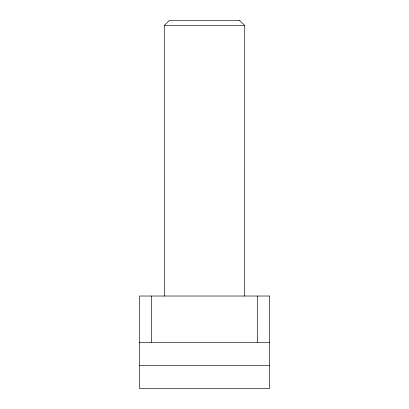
<?xml version="1.0" encoding="UTF-8"?>
<svg xmlns="http://www.w3.org/2000/svg" width="409" height="409" viewBox="0 0 409 409"><rect width="100%" height="100%" fill="white"/><g stroke="black" fill="none" stroke-linecap="round" stroke-linejoin="round"><path stroke-width="0.61" d="M244.679 296.024L244.73 25.481L239.648 20.45M164.321 296.024L164.27 25.481L169.3 20.45L239.7 20.45M164.27 25.481L244.73 25.481M139.53 342.287L269.47 342.287M139.53 365.416L269.47 365.416M257.404 296.024L257.404 342.287M151.596 296.024L151.596 342.287M269.47 296.024L139.53 296.024L139.53 388.55L269.47 388.55L269.47 296.024"/></g></svg>
